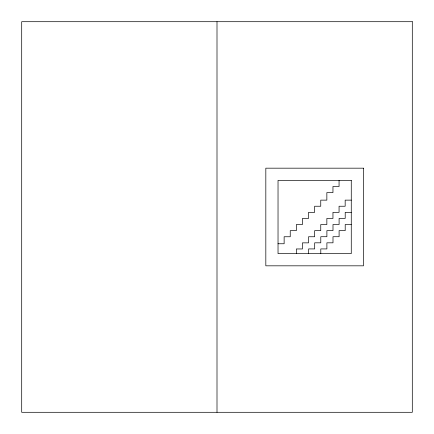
<?xml version="1.0" encoding="UTF-8"?>
<svg xmlns="http://www.w3.org/2000/svg" width="434" height="434" viewBox="0 0 434 434"><rect width="100%" height="100%" fill="white"/><g stroke="black" fill="none" stroke-linecap="round" stroke-linejoin="round"><path stroke-width="0.65" d="M351.269 200.134L345.166 200.134L345.166 206.237L339.062 206.237L339.062 212.34L332.959 212.34L332.959 218.443L326.856 218.443L326.856 224.546L320.753 224.546L320.753 230.649L314.65 230.649L314.65 236.752L308.547 236.752L308.547 242.856L302.444 242.856L302.444 248.959L296.341 248.959L296.341 253.619M351.269 212.34L345.204 212.34L345.204 218.405L339.1 218.405L339.1 224.508L332.997 224.508L332.997 230.611L326.894 230.611L326.894 236.714L320.791 236.714L320.791 242.818L314.688 242.818L314.688 248.921L308.628 248.921L308.628 253.619M351.269 224.508L345.204 224.508L345.204 230.611L339.1 230.611L339.1 236.714L332.997 236.714L332.997 242.818L326.894 242.818L326.894 248.921L320.791 248.921L320.791 253.619M278.031 243.756L284.134 243.756L284.134 236.752L290.238 236.752L290.238 230.649L296.341 230.649L296.341 224.546L302.444 224.546L302.444 218.443L308.547 218.443L308.547 212.34L314.65 212.34L314.65 206.237L320.753 206.237L320.753 200.134L326.856 200.134L326.856 192.588L332.959 192.588L332.959 186.484L339.062 186.484L339.062 180.381M217 21.7L217 412.3M412.3 21.7L21.7 21.7L21.7 412.3L412.3 412.3L412.3 21.7M363.475 168.175L265.825 168.175L265.825 265.825L363.475 265.825L363.475 168.175M351.269 180.381L278.031 180.381L278.031 253.619L351.269 253.619L351.269 180.381"/></g></svg>
